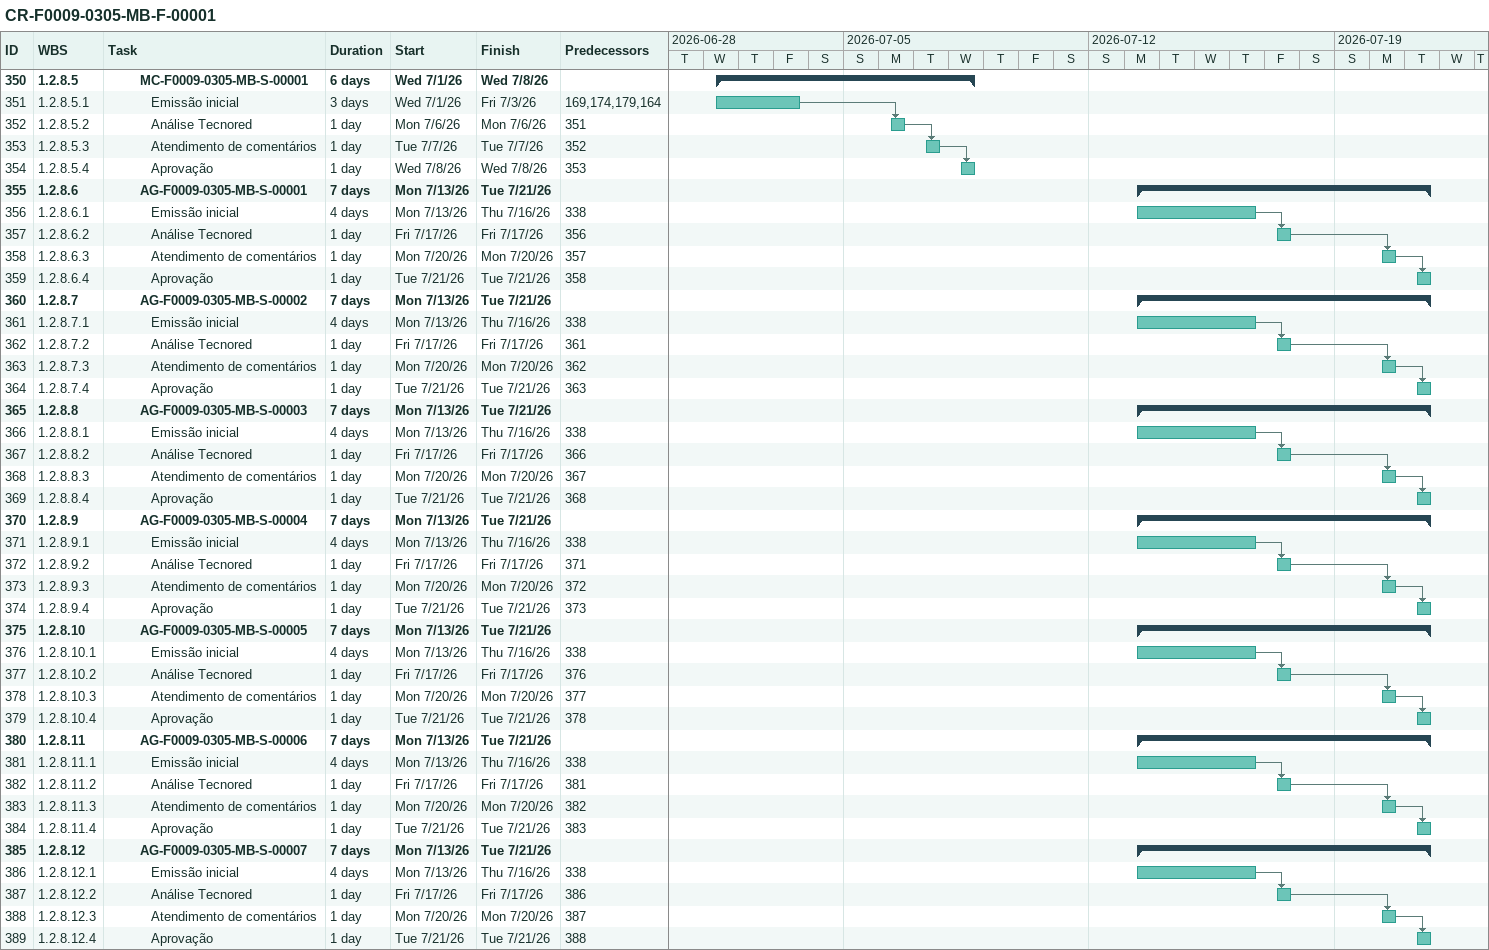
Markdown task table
CR-F0009-0305-MB-F-00001

| ID | WBS | Task | Duration | Start | Finish | Predecessors |
|---|---|---|---|---|---|---|
| 350 | 1.2.8.5 | **MC-F0009-0305-MB-S-00001** | 6d | 2026-07-01 | 2026-07-08 |  |
| 351 | 1.2.8.5.1 | Emissão inicial | 3d | 2026-07-01 | 2026-07-03 | 169, 174, 179, 164 |
| 352 | 1.2.8.5.2 | Análise Tecnored | 1d | 2026-07-06 | 2026-07-06 | 351 |
| 353 | 1.2.8.5.3 | Atendimento de comentários | 1d | 2026-07-07 | 2026-07-07 | 352 |
| 354 | 1.2.8.5.4 | Aprovação | 1d | 2026-07-08 | 2026-07-08 | 353 |
| 355 | 1.2.8.6 | **AG-F0009-0305-MB-S-00001** | 7d | 2026-07-13 | 2026-07-21 |  |
| 356 | 1.2.8.6.1 | Emissão inicial | 4d | 2026-07-13 | 2026-07-16 | 338 |
| 357 | 1.2.8.6.2 | Análise Tecnored | 1d | 2026-07-17 | 2026-07-17 | 356 |
| 358 | 1.2.8.6.3 | Atendimento de comentários | 1d | 2026-07-20 | 2026-07-20 | 357 |
| 359 | 1.2.8.6.4 | Aprovação | 1d | 2026-07-21 | 2026-07-21 | 358 |
| 360 | 1.2.8.7 | **AG-F0009-0305-MB-S-00002** | 7d | 2026-07-13 | 2026-07-21 |  |
| 361 | 1.2.8.7.1 | Emissão inicial | 4d | 2026-07-13 | 2026-07-16 | 338 |
| 362 | 1.2.8.7.2 | Análise Tecnored | 1d | 2026-07-17 | 2026-07-17 | 361 |
| 363 | 1.2.8.7.3 | Atendimento de comentários | 1d | 2026-07-20 | 2026-07-20 | 362 |
| 364 | 1.2.8.7.4 | Aprovação | 1d | 2026-07-21 | 2026-07-21 | 363 |
| 365 | 1.2.8.8 | **AG-F0009-0305-MB-S-00003** | 7d | 2026-07-13 | 2026-07-21 |  |
| 366 | 1.2.8.8.1 | Emissão inicial | 4d | 2026-07-13 | 2026-07-16 | 338 |
| 367 | 1.2.8.8.2 | Análise Tecnored | 1d | 2026-07-17 | 2026-07-17 | 366 |
| 368 | 1.2.8.8.3 | Atendimento de comentários | 1d | 2026-07-20 | 2026-07-20 | 367 |
| 369 | 1.2.8.8.4 | Aprovação | 1d | 2026-07-21 | 2026-07-21 | 368 |
| 370 | 1.2.8.9 | **AG-F0009-0305-MB-S-00004** | 7d | 2026-07-13 | 2026-07-21 |  |
| 371 | 1.2.8.9.1 | Emissão inicial | 4d | 2026-07-13 | 2026-07-16 | 338 |
| 372 | 1.2.8.9.2 | Análise Tecnored | 1d | 2026-07-17 | 2026-07-17 | 371 |
| 373 | 1.2.8.9.3 | Atendimento de comentários | 1d | 2026-07-20 | 2026-07-20 | 372 |
| 374 | 1.2.8.9.4 | Aprovação | 1d | 2026-07-21 | 2026-07-21 | 373 |
| 375 | 1.2.8.10 | **AG-F0009-0305-MB-S-00005** | 7d | 2026-07-13 | 2026-07-21 |  |
| 376 | 1.2.8.10.1 | Emissão inicial | 4d | 2026-07-13 | 2026-07-16 | 338 |
| 377 | 1.2.8.10.2 | Análise Tecnored | 1d | 2026-07-17 | 2026-07-17 | 376 |
| 378 | 1.2.8.10.3 | Atendimento de comentários | 1d | 2026-07-20 | 2026-07-20 | 377 |
| 379 | 1.2.8.10.4 | Aprovação | 1d | 2026-07-21 | 2026-07-21 | 378 |
| 380 | 1.2.8.11 | **AG-F0009-0305-MB-S-00006** | 7d | 2026-07-13 | 2026-07-21 |  |
| 381 | 1.2.8.11.1 | Emissão inicial | 4d | 2026-07-13 | 2026-07-16 | 338 |
| 382 | 1.2.8.11.2 | Análise Tecnored | 1d | 2026-07-17 | 2026-07-17 | 381 |
| 383 | 1.2.8.11.3 | Atendimento de comentários | 1d | 2026-07-20 | 2026-07-20 | 382 |
| 384 | 1.2.8.11.4 | Aprovação | 1d | 2026-07-21 | 2026-07-21 | 383 |
| 385 | 1.2.8.12 | **AG-F0009-0305-MB-S-00007** | 7d | 2026-07-13 | 2026-07-21 |  |
| 386 | 1.2.8.12.1 | Emissão inicial | 4d | 2026-07-13 | 2026-07-16 | 338 |
| 387 | 1.2.8.12.2 | Análise Tecnored | 1d | 2026-07-17 | 2026-07-17 | 386 |
| 388 | 1.2.8.12.3 | Atendimento de comentários | 1d | 2026-07-20 | 2026-07-20 | 387 |
| 389 | 1.2.8.12.4 | Aprovação | 1d | 2026-07-21 | 2026-07-21 | 388 |
